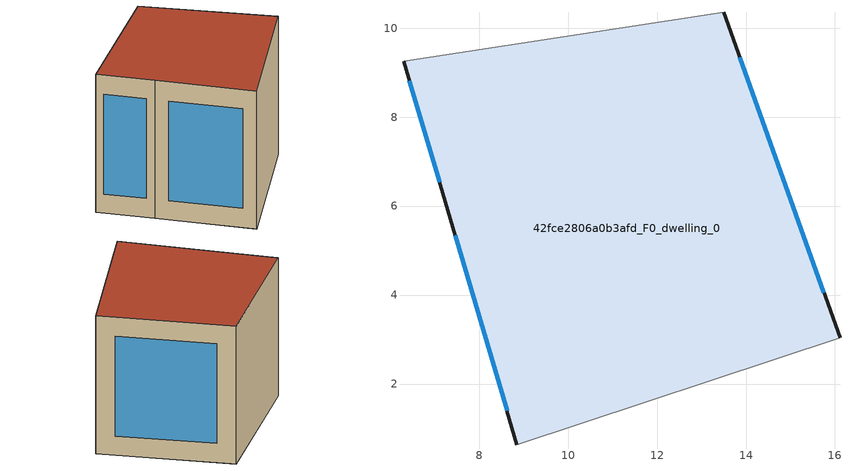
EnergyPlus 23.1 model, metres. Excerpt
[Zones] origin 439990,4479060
42fce2806a0b3afd_F0_dwelling_0
 floor ground (EU_floor_Construction): 16.11,3.04 13.5,10.36 6.3,9.26 7.24,6.1 8.85,0.64 z0
 wall outside (EU_wall_Construction): 13.5,10.36 16.11,3.04 / 8.85,0.64 7.24,6.1 6.3,9.26 z0:9
 wall adiabatic (EU_wall_Construction): 6.3,9.26 13.5,10.36 / 16.11,3.04 8.85,0.64 z0:9
 window (EU_Window_Construction): 7.11,6.54 6.43,8.82 / 13.86,9.34 15.75,4.06 / 8.63,1.39 7.47,5.34 z1.25:7.75
 roof outside (EU_roof_Construction): 13.5,10.36 16.11,3.04 8.85,0.64 7.24,6.1 6.3,9.26 z9
[Building]
EU S2 Campaign: North Axis=0; Terrain=City; Solar Distribution=FullExterior
[Site:Location]
Madrid: Latitude=40.5; Longitude=-3.5; Time Zone=1; Elevation=609
[SizingPeriod:WeatherFileDays]
AnnualSizingPeriod: Begin Month=1; Begin Day of Month=1; End Month=12; End Day of Month=31; Day of Week for Start Day=Monday; Use Weather File Daylight Saving Period=No; Use Weather File Rain and Snow Indicators=No
[MATERIAL]
EU_InternalMass_Material: Roughness=MediumRough; Thickness=0.1; Conductivity=1; Density=1800; Specific Heat=900; Thermal Absorptance=0.9; Solar Absorptance=0.7; Visible Absorptance=0.7
[MATERIAL:NOMASS] Roughness=MediumRough; Thermal Absorptance=0.9; Solar Absorptance=0.7; Visible Absorptance=0.7
Name | Thermal Resistance
EU_wall_NoMass | 1.60022
EU_roof_NoMass | 1.57597
EU_floor_NoMass | 0.470652
[WINDOWMATERIAL:SIMPLEGLAZINGSYSTEM]
EU_Window_SimpleGlazing: UFactor=3.28802; Solar Heat Gain Coefficient=0.85; Visible Transmittance=0.85
[CONSTRUCTION]
EU_wall_Construction: EU_wall_NoMass
EU_roof_Construction: EU_roof_NoMass
EU_floor_Construction: EU_floor_NoMass
EU_InternalMass_Construction: EU_InternalMass_Material
EU_Window_Construction: EU_Window_SimpleGlazing
[ZONE]
42fce2806a0b3afd_F0_dwelling_0: Type=1; Multiplier=1; Ceiling Height=autocalculate; Volume=558.933; Floor Area=autocalculate; Part of Total Floor Area=Yes
[INTERNALMASS]
42fce2806a0b3afd_F0_dwelling_0_EU_InternalMass: Construction=EU_InternalMass_Construction; Zone or ZoneList=42fce2806a0b3afd_F0_dwelling_0; Surface Area=62.1038
[OTHEREQUIPMENT]
EU_Step8_InternalGain_42fce2806a0b3afd_F0_dwelling_0_f000: Fuel Type=Electricity; Zone or ZoneList or Space or SpaceList=42fce2806a0b3afd_F0_dwelling_0; Schedule=EU_Step8_GainSchedule_42fce2806a0b3afd_F0_dwelling_0_f000; Design Level Calculation Method=Watts/Area; Power per Zone Floor Area=1; Fraction Latent=0; Fraction Radiant=0; Fraction Lost=0; Carbon Dioxide Generation Rate=0; EndUse Subcategory=EU_Step8_InternalGains
[ZONEVENTILATION:DESIGNFLOWRATE]
EU_ConstantAir_42fce2806a0b3afd_F0_dwelling_0: Zone or ZoneList or Space or SpaceList=42fce2806a0b3afd_F0_dwelling_0; Schedule=EU_AlwaysOn; Design Flow Rate Calculation Method=AirChanges/Hour; Air Changes per Hour=0.480704; Ventilation Type=Natural; Fan Pressure Rise=0; Fan Total Efficiency=1; Constant Term Coefficient=1; Temperature Term Coefficient=0; Velocity Term Coefficient=0; Velocity Squared Term Coefficient=0; Minimum Indoor Temperature=-100; Maximum Indoor Temperature=100; Delta Temperature=-100; Minimum Outdoor Temperature=-100; Maximum Outdoor Temperature=100; Maximum Wind Speed=40
[HVACTEMPLATE:THERMOSTAT]
EU_HeatOnly_42fce2806a0b3afd_F0_dwelling_0: Constant Heating Setpoint=20; Constant Cooling Setpoint=50
[HVACTEMPLATE:ZONE:IDEALLOADSAIRSYSTEM]
42fce2806a0b3afd_F0_dwelling_0: Template Thermostat=EU_HeatOnly_42fce2806a0b3afd_F0_dwelling_0; System Availability Schedule=EU_AlwaysOn; Maximum Heating Supply Air Temperature=50; Minimum Cooling Supply Air Temperature=13; Maximum Heating Supply Air Humidity Ratio=0.0156; Minimum Cooling Supply Air Humidity Ratio=0.0077; Heating Limit=NoLimit; Cooling Limit=NoLimit; Heating Availability Schedule=EU_AlwaysOn; Cooling Availability Schedule=EU_CoolingOff; Dehumidification Control Type=ConstantSensibleHeatRatio; Cooling Sensible Heat Ratio=0.7; Dehumidification Setpoint=60; Humidification Control Type=None; Humidification Setpoint=30; Outdoor Air Method=None; Outdoor Air Flow Rate per Person=0.00944; Outdoor Air Flow Rate per Zone Floor Area=0; Outdoor Air Flow Rate per Zone=0; Demand Controlled Ventilation Type=None; Outdoor Air Economizer Type=NoEconomizer; Heat Recovery Type=None; Sensible Heat Recovery Effectiveness=0.7; Latent Heat Recovery Effectiveness=0.65
[SIZING:ZONE]
42fce2806a0b3afd_F0_dwelling_0: Zone Cooling Design Supply Air Temperature Input Method=SupplyAirTemperature; Zone Cooling Design Supply Air Temperature=13; Zone Heating Design Supply Air Temperature Input Method=SupplyAirTemperature; Zone Heating Design Supply Air Temperature=50; Zone Cooling Design Supply Air Humidity Ratio=0.008; Zone Heating Design Supply Air Humidity Ratio=0.008; Cooling Design Air Flow Method=DesignDay; Cooling Design Air Flow Rate=0; Cooling Minimum Air Flow per Zone Floor Area=0.000762; Cooling Minimum Air Flow=0; Cooling Minimum Air Flow Fraction=0.2; Heating Design Air Flow Method=DesignDay; Heating Design Air Flow Rate=0; Heating Maximum Air Flow per Zone Floor Area=0.002032; Heating Maximum Air Flow=0.141576; Heating Maximum Air Flow Fraction=0.3; Account for Dedicated Outdoor Air System=No; Dedicated Outdoor Air System Control Strategy=NeutralSupplyAir; Dedicated Outdoor Air Low Setpoint Temperature for Design=autosize; Dedicated Outdoor Air High Setpoint Temperature for Design=autosize; Zone Load Sizing Method=Sensible Load Only No Latent Load; Zone Latent Cooling Design Supply Air Humidity Ratio Input Method=HumidityRatioDifference; Zone Cooling Design Supply Air Humidity Ratio Difference=0.005; Zone Latent Heating Design Supply Air Humidity Ratio Input Method=HumidityRatioDifference; Zone Humidification Design Supply Air Humidity Ratio Difference=0.005
[SCHEDULE:CONSTANT]
Name | Hourly Value
EU_AlwaysOn | 1
EU_CoolingOff | 0
[SCHEDULE:FILE]
EU_Step8_GainSchedule_42fce2806a0b3afd_F0_dwelling_0_f000: File=../../schedules/42fce2806a0b3afd/42fce2806a0b3afd_F0_dwelling_0_f000_gain.csv; Column Number=1; Rows to Skip at Top=0; Number of Hours of Data=8760; Column Separator=Comma; Interpolate to Timestep=No; Minutes per Item=60; Adjust Schedule for Daylight Savings=Yes
